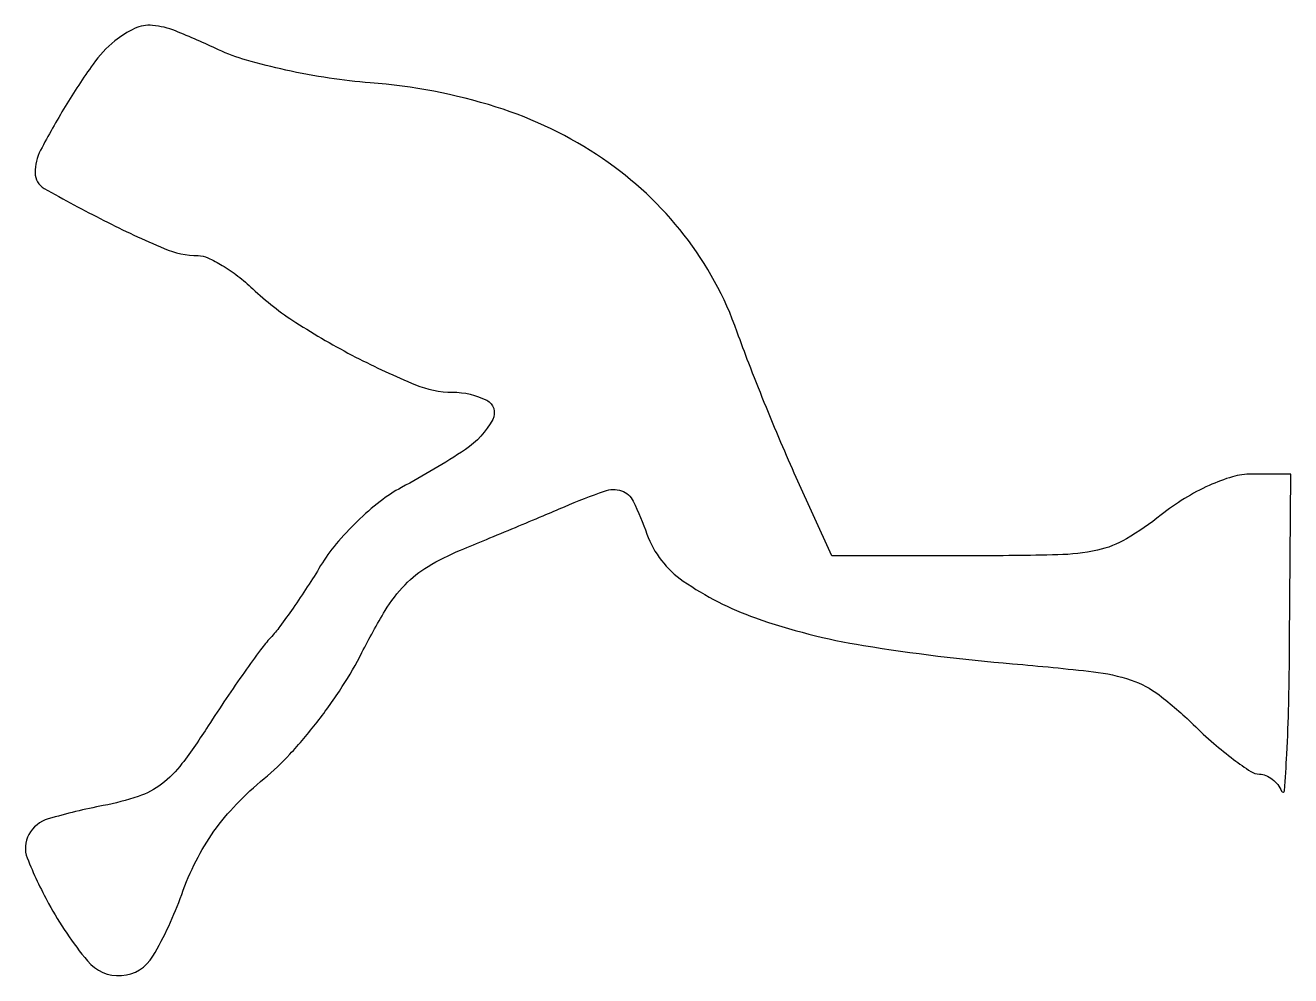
# Model space of a CAD drawing. Extents: x 0.3 to 93, y 0.2 to 69.9.
import ezdxf

# ---------------------------------------------------------------- set-up
doc = ezdxf.new("R2010")
doc.units = 0

msp = doc.modelspace()

# ---------------------------------------------------------------- linework, layer by layer
msp.add_lwpolyline([(6.844513, 68.75, 0.067883), (5.246786, 67.044197, 0.018307), (3.209215, 63.93778, 0.015485), (1.405286, 60.735013, 0.121083), (1, 59.085961, 0.270284), (1.6694, 57.938099, 0.011083), (6.045319, 55.588701, 0.01681), (10.460766, 53.526462, 0.099468), (12.945281, 53.009769, -0.106403), (13.669734, 52.848705, -0.028609), (14.71646, 52.293112, -0.02763), (15.861096, 51.50931, -0.025472), (16.945281, 50.583804, 0.046692), (20.09809, 48.115487, 0.023274), (24.491112, 45.574662, 0.02135), (28.864251, 43.541804, 0.098426), (31.589922, 43, -0.117358), (34.089758, 42.405056, -0.421207), (34.533501, 41.001412, -0.124209), (32.528319, 38.797707, -0.023853), (27.850772, 36.008563, 0.043822), (26.287563, 34.989811, 0.025773), (24.604232, 33.52323, 0.02564), (23.061127, 31.871131, 0.039451), (21.92317, 30.281086, -0.008253), (20.949204, 28.723483, -0.007816), (19.906966, 27.170069, -0.007795), (18.941966, 25.824546, -0.027035), (18.258915, 25, 0.027136), (17.529518, 24.119148, 0.00555), (16.344097, 22.480473, 0.005829), (15.008129, 20.542293, 0.005445), (13.686517, 18.529269, -0.018661), (11.766162, 15.766273, -0.069237), (10.273451, 14.266241, -0.081988), (8.563708, 13.363093, -0.032987), (6, 12.69091, 0.023388), (1.971453, 11.716845, 0.197129), (0.54076, 10.575731, 0.22493), (0.427369, 8.853893, 0.03082), (1.997106, 5.505298, 0.047158), (4.83606, 1.303728, 0.242539), (7.337049, 0.227291, 0.2469), (9.631601, 1.645381, 0.048551), (11.746382, 6.183471, -0.032476), (12.792938, 8.631535, -0.037333), (14.107064, 10.806287, -0.03671), (15.750576, 12.791268, -0.029623), (17.783087, 14.671932, 0.034994), (19.669739, 16.455587, 0.020828), (21.666751, 18.817663, 0.020524), (23.514279, 21.410198, 0.027666), (24.952464, 23.905832, -0.018612), (26.652832, 26.983868, -0.056005), (28.110044, 28.88564, -0.067154), (29.795821, 30.223904, -0.036289), (32.169377, 31.412712, 0.000692), (34.067273, 32.199896, 0.000492), (36.192533, 33.087289, 0.000497), (38.218944, 33.93812, 0.001058), (39.783927, 34.600943, -0.014999), (42.725314, 35.751108, -0.167261), (43.965854, 35.765125, -0.204677), (44.824188, 35.006314, -0.024032), (45.828884, 32.596667, 0.156695), (48.489507, 29.153145, 0.065364), (53.778622, 26.456106, 0.04525), (61.6959, 24.429661, 0.018992), (72.622619, 23.088234, -0.007118), (78.552776, 22.502757, -0.052915), (81.31591, 21.889575, -0.082605), (83.360291, 20.801896, -0.029938), (85.853181, 18.643365, 0.01395), (87.364247, 17.248039, 0.018498), (88.818625, 16.070239, 0.016024), (90.074983, 15.189018, 0.145929), (90.708829, 15, -0.098516), (91.176393, 14.906972, -0.065529), (91.651174, 14.632813, -0.06254), (92.060928, 14.227898, -0.070842), (92.337719, 13.75, 0.792084), (92.540422, 13.781159, 0.006376), (92.717133, 16.465625, 0.007707), (92.855067, 20.13558, 0.003927), (92.921053, 24.75), (93, 37), (90.137505, 37, 0.072093), (88.734887, 36.796704, 0.034169), (87.018987, 36.158295, 0.031696), (85.208288, 35.197442, 0.030074), (83.5, 34, -0.033975), (80.961115, 32.249687, -0.081148), (78.836163, 31.416403, -0.047181), (75.935762, 31.074084, -0.005797), (69.546364, 31), (59.367737, 31), (56.772489, 36.75, -0.005717), (55.652581, 39.308888, -0.003862), (54.431411, 42.251368, -0.00389), (53.294788, 45.114735, -0.007733), (52.447254, 47.403594, 0.080711), (48.557788, 54.519148, 0.07831), (42.580833, 60.12289, 0.072994), (34.777023, 63.903662, 0.057633), (25.552483, 65.680452, -0.019234), (22.55433, 66.022546, -0.015675), (19.37736, 66.611896, -0.015959), (16.483984, 67.340491, -0.039373), (14.434276, 68.105711, 0.011951), (11.292569, 69.479087, 0.076027), (9.604534, 69.885829, 0.130026), (8.298037, 69.656291, 0.062589)], format="xyb", close=True)

doc.saveas('drawing.dxf')
